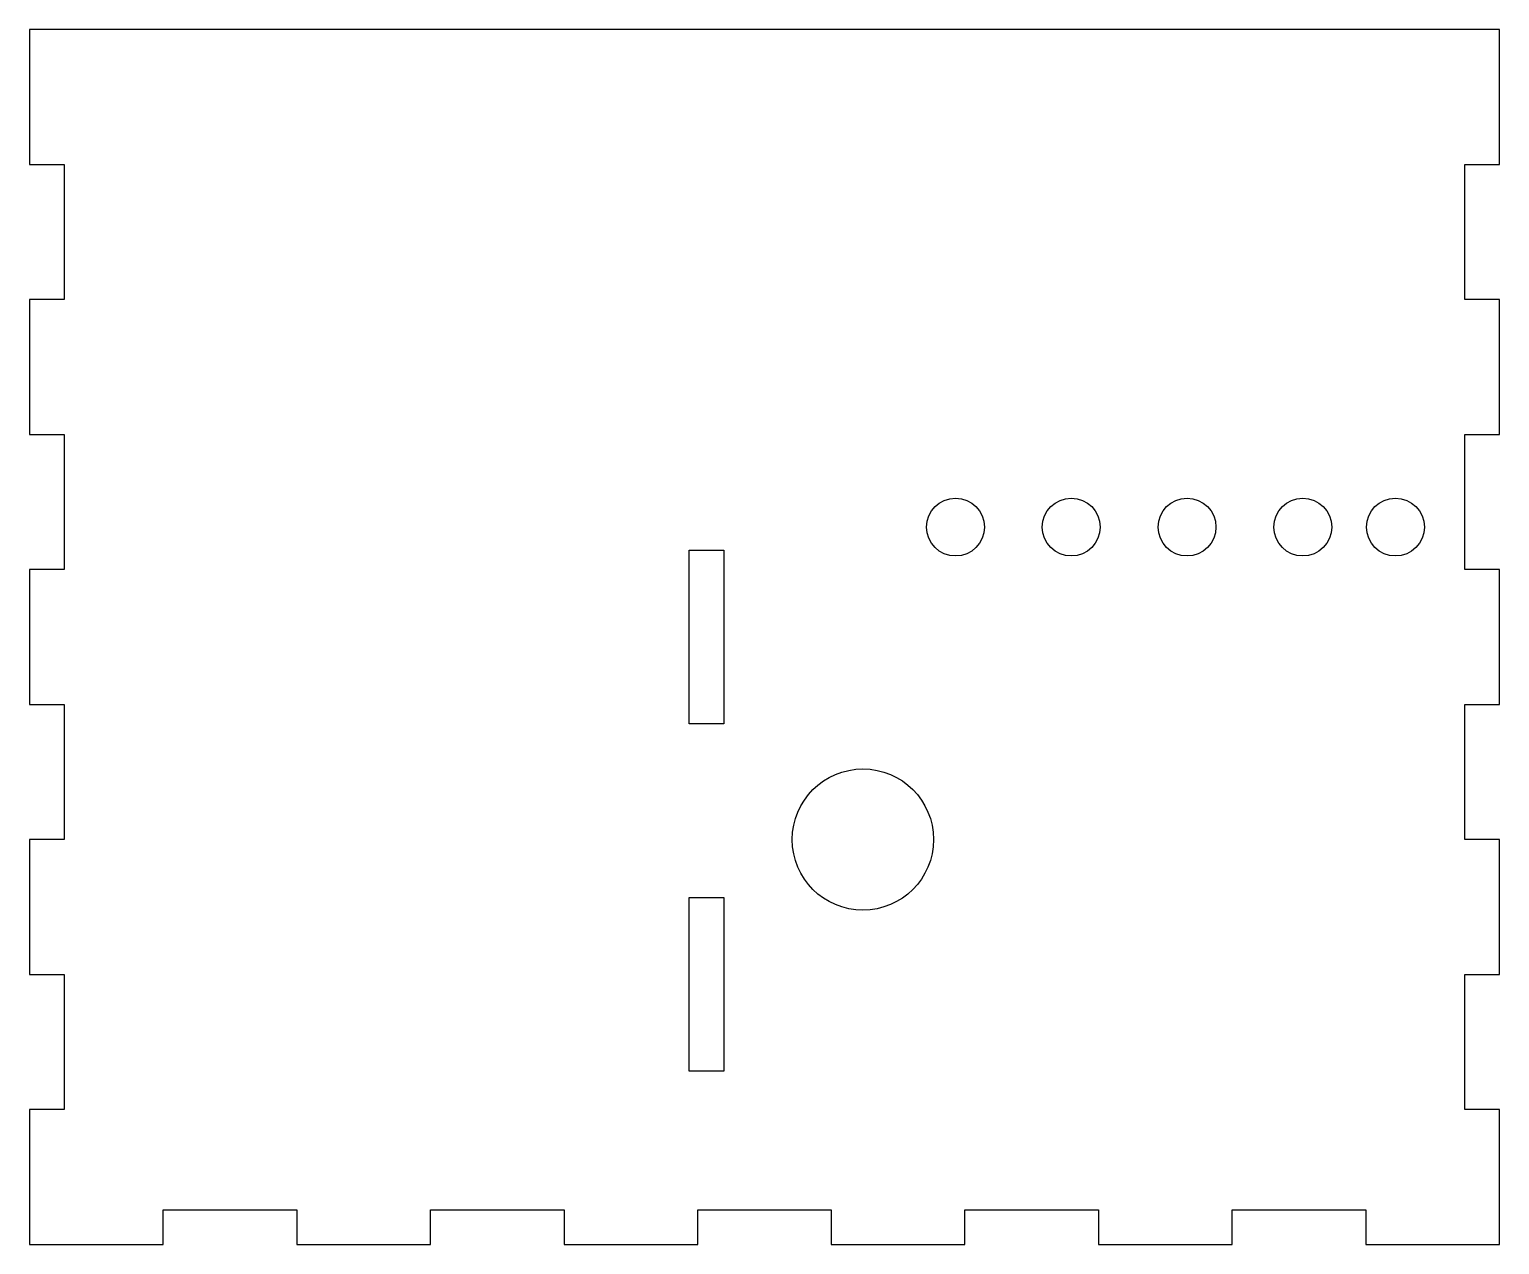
# Model space of a CAD drawing. Header units: millimetres. Extents: x 0 to 127, y 0 to 105.
import ezdxf

# ---------------------------------------------------------------- set-up
doc = ezdxf.new("R2010")
doc.units = ezdxf.units.MM
doc.layers.add('CUT', color=1, linetype='CONTINUOUS')

msp = doc.modelspace()

# ---------------------------------------------------------------- linework, layer by layer
at = {"layer": 'CUT', "color": 1}
for points in [[(0, 0), (11.5455, 0), (11.5455, 3), (23.0909, 3), (23.0909, 0), (34.6364, 0), (34.6364, 3), (46.1818, 3), (46.1818, 0), (57.7273, 0), (57.7273, 3), (69.2727, 3), (69.2727, 0), (80.8182, 0), (80.8182, 3), (92.3636, 3), (92.3636, 0), (103.9091, 0), (103.9091, 3), (115.4545, 3), (115.4545, 0), (127, 0), (127, 11.6667), (124, 11.6667), (124, 23.3333), (127, 23.3333), (127, 35), (124, 35), (124, 46.6667), (127, 46.6667), (127, 58.3333), (124, 58.3333), (124, 70), (127, 70), (127, 81.6667), (124, 81.6667), (124, 93.3333), (127, 93.3333), (127, 105), (0, 105), (0, 93.3333), (3, 93.3333), (3, 81.6667), (0, 81.6667), (0, 70), (3, 70), (3, 58.3333), (0, 58.3333), (0, 46.6667), (3, 46.6667), (3, 35), (0, 35), (0, 23.3333), (3, 23.3333), (3, 11.6667), (0, 11.6667)], [(57, 45), (57, 60), (60, 60), (60, 45)], [(57, 15), (57, 30), (60, 30), (60, 15)]]:
    msp.add_lwpolyline(points, close=True, dxfattribs=at)
for centre, radius in [((80, 62), 2.5), ((90, 62), 2.5), ((100, 62), 2.5), ((110, 62), 2.5), ((118, 62), 2.5), ((72, 35), 6.1)]:
    msp.add_circle(centre, radius, dxfattribs=at)

doc.saveas('drawing.dxf')
